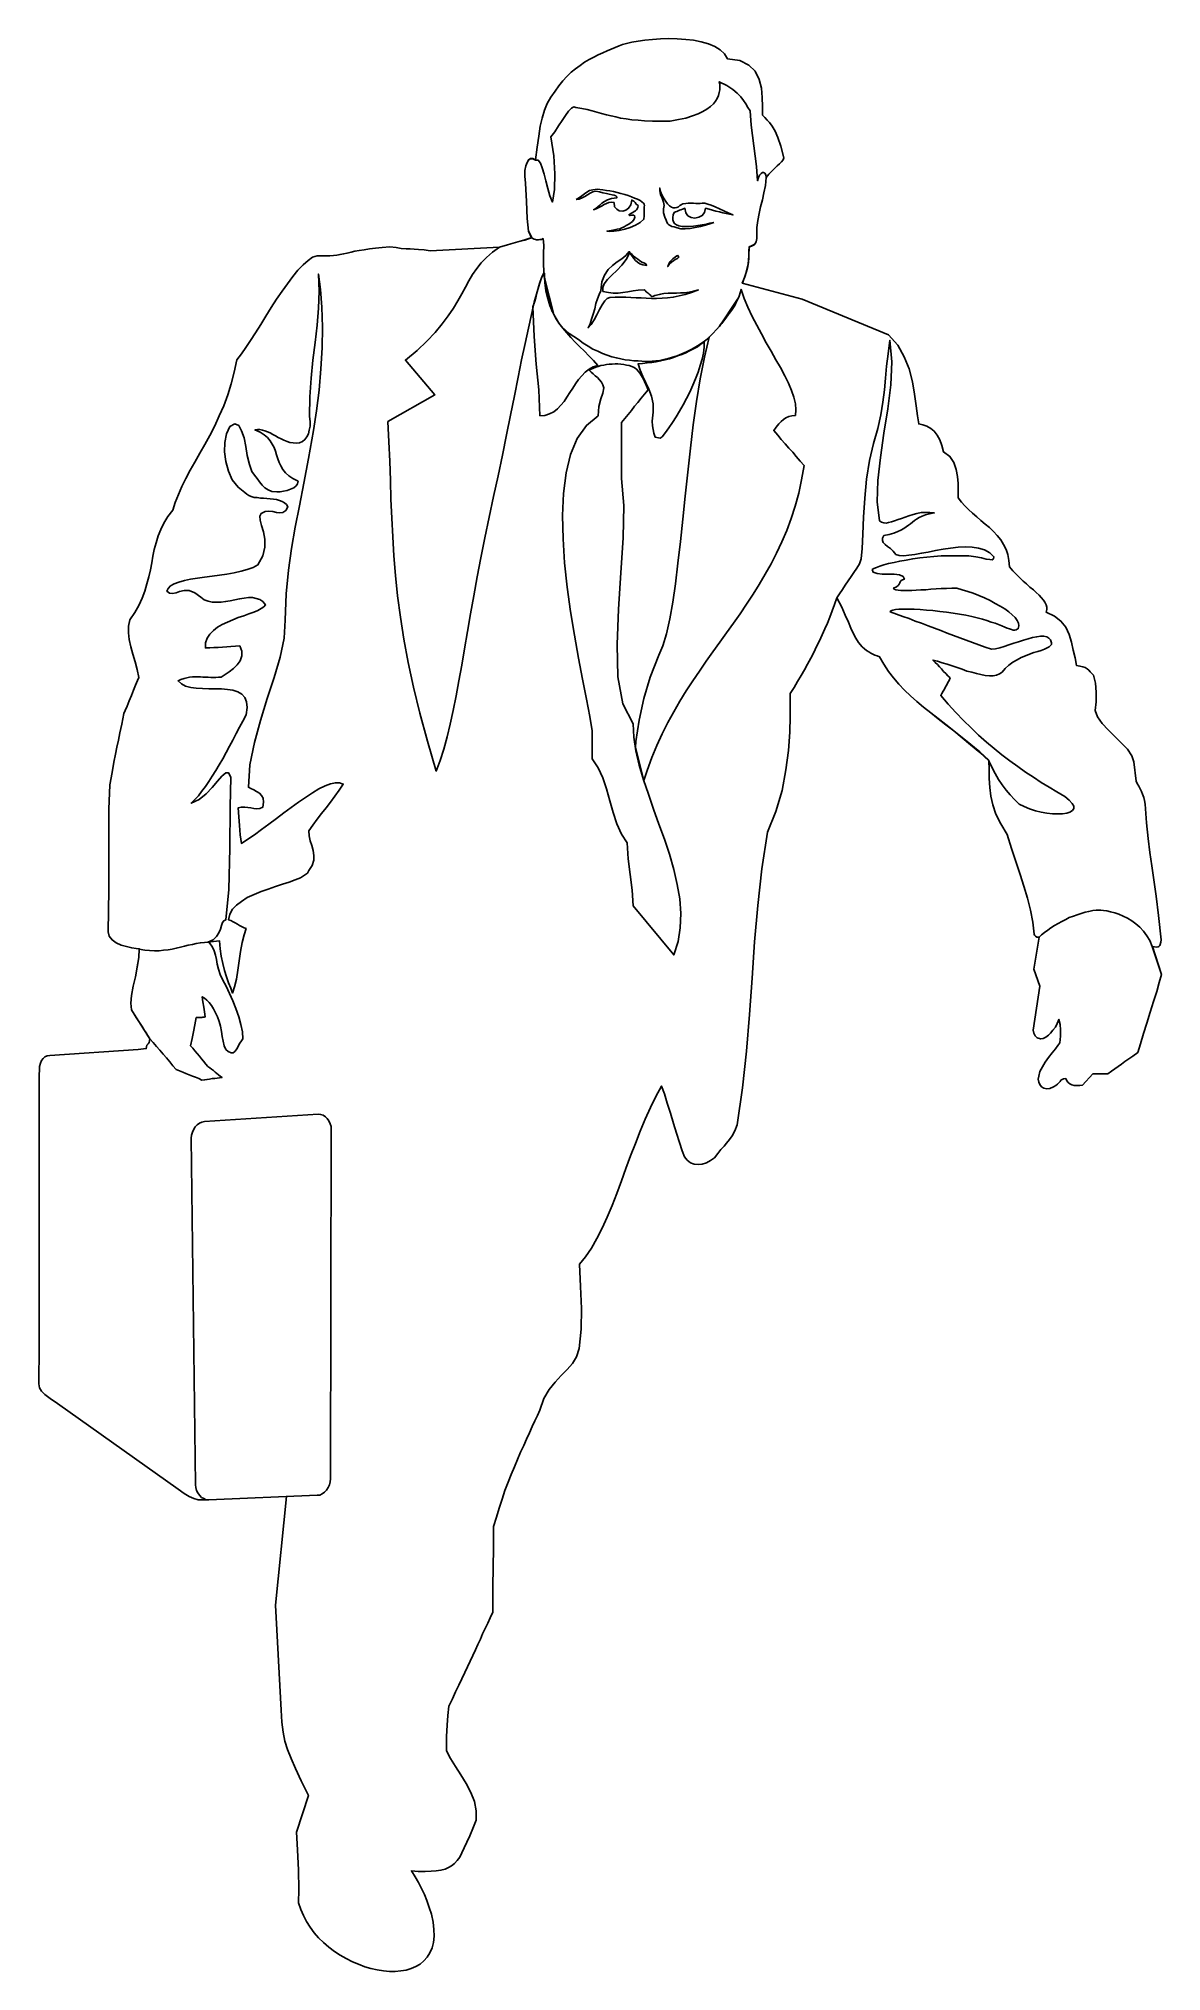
# Model space of a CAD drawing. Extents: x 201 to 304, y 231 to 409.
import ezdxf

# ---------------------------------------------------------------- set-up
doc = ezdxf.new("R2010")
doc.units = 0
doc.header["$LTSCALE"] = 25
doc.layers.add('7', color=7, linetype='CONTINUOUS')

msp = doc.modelspace()

# ---------------------------------------------------------------- linework, layer by layer
at = {"layer": '7', "linetype": 'CONTINUOUS'}
for points in [[(223.59, 274.88), (222.59, 264.88), (223.09, 255.26), (223.16, 254.14), (223.28, 253.22), (223.45, 252.41), (223.69, 251.62), (224.02, 250.81), (224.42, 249.88), (224.95, 248.76), (225.61, 247.41), (224.52, 244.05), (224.61, 242.41), (224.69, 240.55), (224.73, 238.79), (224.71, 237.55), (224.9, 236.95), (225.14, 236.38), (225.42, 235.83), (225.76, 235.31), (226.14, 234.81), (226.54, 234.33), (227, 233.91), (227.49, 233.48), (228, 233.1), (228.52, 232.76), (229.07, 232.43), (229.64, 232.14), (230.21, 231.91), (230.78, 231.69), (231.35, 231.52), (231.92, 231.41), (232.49, 231.31), (233.04, 231.26), (233.57, 231.26), (234.09, 231.31), (234.59, 231.38), (235.04, 231.52), (235.47, 231.71), (235.88, 231.93), (236.21, 232.22), (236.52, 232.55), (236.76, 232.95), (236.97, 233.41), (237.09, 233.91), (237.16, 234.48), (237.14, 235.1), (237.07, 235.79), (236.9, 236.5), (236.71, 237.14), (236.49, 237.76), (236.26, 238.33), (236, 238.88), (235.71, 239.43), (235.4, 239.95), (235.07, 240.5), (235.69, 240.43), (236.33, 240.43), (236.88, 240.45), (237.35, 240.5), (237.78, 240.55), (238.16, 240.64), (238.47, 240.79), (238.76, 240.95), (239.02, 241.17), (239.26, 241.43), (239.5, 241.76), (239.71, 242.14), (239.92, 242.6), (240.16, 243.12), (240.42, 243.72), (240.71, 244.38), (241.02, 245.14), (241.02, 246), (240.85, 246.86), (240.52, 247.69), (240.09, 248.5), (239.61, 249.31), (239.11, 250.07), (238.66, 250.81), (238.28, 251.52), (238.3, 252.83), (238.35, 253.86), (238.4, 254.76), (238.5, 255.62), (238.83, 256.29), (239.11, 256.93), (239.42, 257.53), (239.69, 258.12), (239.97, 258.69), (240.21, 259.24), (240.47, 259.76), (240.71, 260.26), (240.95, 260.79), (241.16, 261.29), (241.4, 261.76), (241.61, 262.26), (241.85, 262.76), (242.09, 263.24), (242.3, 263.74), (242.54, 264.26), (242.54, 266.57), (242.59, 268.38), (242.61, 270.12), (242.61, 272.12), (242.88, 272.98), (243.14, 273.81), (243.4, 274.62), (243.66, 275.41), (243.95, 276.17), (244.23, 276.88), (244.52, 277.6), (244.8, 278.26), (245.09, 278.93), (245.38, 279.55), (245.64, 280.14), (245.9, 280.72), (246.16, 281.29), (246.4, 281.81), (246.64, 282.31), (246.85, 282.81), (247.23, 283.86), (247.73, 284.69), (248.28, 285.38), (248.83, 285.98), (249.38, 286.53), (249.85, 287.07), (250.23, 287.69), (250.47, 288.45), (250.66, 290.22), (250.69, 292.14), (250.59, 294.14), (250.52, 296.19), (251.07, 296.88), (251.61, 297.67), (252.11, 298.55), (252.59, 299.5), (253.04, 300.53), (253.49, 301.6), (253.92, 302.69), (254.35, 303.84), (254.76, 304.98), (255.18, 306.15), (255.64, 307.29), (256.07, 308.41), (256.54, 309.53), (257.02, 310.6), (257.52, 311.6), (258.04, 312.55), (258.3, 311.84), (258.57, 310.98), (258.85, 310.07), (259.14, 309.12), (259.42, 308.22), (259.69, 307.36), (259.92, 306.62), (260.14, 306.05), (260.4, 305.74), (260.71, 305.5), (261.04, 305.38), (261.4, 305.34), (261.78, 305.38), (262.16, 305.5), (262.54, 305.72), (262.9, 305.98), (263.21, 306.38), (263.49, 306.72), (263.78, 307.03), (264.02, 307.31), (264.28, 307.65), (264.52, 308), (264.76, 308.45), (264.99, 309), (265.47, 312.41), (265.83, 315.76), (266.11, 319.12), (266.35, 322.48), (266.59, 325.81), (266.88, 329.14), (267.26, 332.5), (267.78, 335.86), (268.54, 337.76), (269.11, 339.69), (269.47, 341.6), (269.71, 343.38), (269.83, 345.05), (269.85, 346.5), (269.85, 347.69), (269.85, 348.6), (270.21, 349.17), (270.54, 349.72), (270.85, 350.26), (271.16, 350.79), (271.45, 351.31), (271.76, 351.86), (272.02, 352.38), (272.28, 352.91), (272.54, 353.43), (272.8, 353.98), (273.04, 354.53), (273.28, 355.07), (273.49, 355.62), (273.71, 356.19), (273.92, 356.79), (274.14, 357.38), (274.59, 356.53), (274.92, 355.81), (275.21, 355.17), (275.42, 354.62), (275.64, 354.14), (275.88, 353.69), (276.14, 353.29), (276.47, 352.88), (276.68, 352.72), (276.88, 352.55), (277.07, 352.43), (277.26, 352.31), (277.45, 352.22), (277.64, 352.12), (277.85, 352.05), (278.07, 351.98), (278.45, 351.29), (278.88, 350.64), (279.35, 350.03), (279.83, 349.45), (280.35, 348.91), (280.92, 348.38), (281.49, 347.86), (282.11, 347.36), (282.76, 346.83), (283.45, 346.31), (284.16, 345.76), (284.88, 345.19), (285.66, 344.57), (286.45, 343.93), (287.26, 343.24), (288.11, 342.48), (288.14, 341.6), (288.14, 340.79), (288.19, 339.98), (288.28, 339.19), (288.47, 338.38), (288.76, 337.53), (289.21, 336.64), (289.8, 335.67), (290.19, 334.38), (290.59, 333.17), (290.97, 332), (291.33, 330.91), (291.66, 329.81), (291.92, 328.72), (292.14, 327.62), (292.26, 326.5), (292.3, 326.41), (292.38, 326.31), (292.52, 326.24), (292.71, 326.24), (292.23, 323.29), (292.78, 321.74), (292.16, 317.69), (292.23, 317.41), (292.35, 317.17), (292.54, 316.98), (292.85, 316.88), (293.09, 316.93), (293.33, 317.05), (293.57, 317.22), (293.78, 317.43), (293.99, 317.69), (294.21, 317.98), (294.38, 318.31), (294.54, 318.67), (294.64, 318.22), (294.69, 317.72), (294.69, 317.14), (294.61, 316.53), (294.45, 316.29), (294.21, 315.98), (293.92, 315.62), (293.59, 315.19), (293.28, 314.76), (293.02, 314.31), (292.8, 313.88), (292.69, 313.48), (292.64, 313.19), (292.69, 312.93), (292.78, 312.69), (292.95, 312.5), (293.16, 312.36), (293.42, 312.31), (293.71, 312.34), (294.04, 312.48), (294.26, 312.6), (294.4, 312.74), (294.52, 312.86), (294.64, 312.98), (294.73, 313.1), (294.85, 313.17), (294.97, 313.22), (295.16, 313.24), (295.26, 313.05), (295.4, 312.88), (295.54, 312.76), (295.73, 312.67), (295.95, 312.62), (296.19, 312.6), (296.45, 312.6), (296.71, 312.65), (297.66, 313.67), (299.04, 313.67), (299.38, 313.93), (299.69, 314.15), (299.97, 314.36), (300.28, 314.57), (300.59, 314.81), (300.95, 315.05), (301.33, 315.31), (301.78, 315.64), (302.02, 316.45), (302.31, 317.38), (302.61, 318.34), (302.92, 319.34), (303.23, 320.31), (303.52, 321.24), (303.76, 322.07), (303.95, 322.79), (303.14, 325.38), (303.33, 325.33), (303.5, 325.31), (303.64, 325.33), (303.73, 325.38), (303.8, 325.45), (303.85, 325.57), (303.9, 325.76), (303.92, 325.98), (303.69, 328.22), (303.47, 330), (303.26, 331.5), (303.07, 332.79), (302.88, 334), (302.73, 335.29), (302.57, 336.72), (302.45, 338.45), (302.4, 338.79), (302.33, 339.07), (302.23, 339.36), (302.11, 339.62), (301.99, 339.86), (301.88, 340.1), (301.73, 340.34), (301.64, 340.57), (301.42, 342.33), (301.23, 342.88), (300.83, 343.48), (300.28, 344.05), (299.69, 344.67), (299.07, 345.26), (298.52, 345.86), (298.09, 346.45), (297.88, 347.05), (297.95, 347.84), (297.97, 348.74), (297.9, 349.57), (297.71, 350.29), (297.57, 350.45), (297.42, 350.6), (297.28, 350.74), (297.14, 350.86), (296.95, 350.98), (296.73, 351.05), (296.47, 351.12), (296.16, 351.17), (296.02, 351.88), (295.85, 352.6), (295.69, 353.33), (295.47, 354.03), (295.16, 354.69), (294.73, 355.26), (294.14, 355.72), (293.38, 356.07), (293.42, 356.31), (293.42, 356.53), (293.38, 356.74), (293.26, 356.98), (293.11, 357.19), (292.92, 357.43), (292.71, 357.65), (292.45, 357.88), (292.19, 358.14), (291.88, 358.38), (291.57, 358.67), (291.26, 358.93), (290.95, 359.24), (290.61, 359.55), (290.3, 359.88), (290, 360.24), (289.95, 360.81), (289.85, 361.36), (289.69, 361.84), (289.45, 362.29), (289.19, 362.72), (288.88, 363.12), (288.52, 363.48), (288.16, 363.84), (287.78, 364.17), (287.38, 364.5), (287, 364.83), (286.61, 365.17), (286.23, 365.5), (285.9, 365.84), (285.59, 366.19), (285.3, 366.57), (285.28, 366.86), (285.28, 367.31), (285.28, 367.88), (285.23, 368.53), (285.11, 369.19), (284.9, 369.83), (284.52, 370.38), (283.95, 370.79), (283.78, 371.38), (283.59, 371.91), (283.35, 372.34), (283.07, 372.69), (282.76, 372.95), (282.42, 373.17), (282.04, 373.29), (281.66, 373.36), (281.54, 374.1), (281.42, 375.03), (281.28, 376.1), (281.09, 377.24), (280.78, 378.41), (280.33, 379.53), (279.73, 380.6), (278.9, 381.55), (270.97, 384.81), (265.45, 386.29), (265.69, 386.86), (265.85, 387.36), (265.97, 387.81), (266.02, 388.22), (266.07, 388.57), (266.07, 388.93), (266.07, 389.26), (266.09, 389.62), (266.35, 389.74), (266.54, 389.84), (266.66, 389.95), (266.73, 390.1), (266.76, 390.24), (266.78, 390.38), (266.78, 390.55), (266.8, 390.74), (266.8, 391.41), (266.88, 392.05), (267, 392.67), (267.14, 393.29), (267.3, 393.93), (267.45, 394.57), (267.59, 395.26), (267.66, 395.98), (267.9, 396.31), (268.16, 396.57), (268.42, 396.81), (268.66, 397.05), (268.88, 397.24), (269.07, 397.43), (269.21, 397.62), (269.28, 397.81), (268.99, 398.86), (268.73, 399.65), (268.47, 400.24), (268.21, 400.69), (267.97, 401.03), (267.73, 401.26), (267.52, 401.5), (267.3, 401.72), (267.3, 402.5), (267.28, 403.34), (267.21, 404.19), (267, 405), (266.64, 405.74), (266.07, 406.31), (265.23, 406.72), (264.11, 406.88), (263.83, 407.34), (263.42, 407.72), (262.92, 408.03), (262.35, 408.26), (261.68, 408.46), (260.99, 408.6), (260.26, 408.67), (259.49, 408.72), (258.71, 408.74), (257.95, 408.72), (257.21, 408.67), (256.52, 408.6), (255.88, 408.5), (255.3, 408.41), (254.83, 408.31), (254.45, 408.19), (254.14, 408.07), (253.78, 407.93), (253.42, 407.79), (253.04, 407.62), (252.64, 407.45), (252.23, 407.26), (251.83, 407.05), (251.4, 406.84), (250.97, 406.57), (250.57, 406.29), (250.14, 405.98), (249.73, 405.65), (249.35, 405.26), (248.97, 404.86), (248.61, 404.41), (248.28, 403.93), (247.88, 403.38), (247.54, 402.79), (247.28, 402.17), (247.07, 401.45), (246.9, 400.69), (246.76, 399.79), (246.61, 398.79), (246.45, 397.62), (246.21, 397.72), (246, 397.72), (245.83, 397.6), (245.69, 397.38), (245.57, 397.05), (245.49, 396.62), (245.49, 396.1), (245.54, 395.46), (245.64, 393.79), (245.69, 392.24), (245.81, 391.05), (246.14, 390.48), (245.85, 390.38), (245.47, 390.26), (245.07, 390.15), (244.64, 390.03), (244.21, 389.91), (243.8, 389.79), (243.45, 389.69), (243.16, 389.6), (236.8, 389.26), (236.23, 389.34), (235.73, 389.38), (235.33, 389.41), (234.95, 389.43), (234.57, 389.45), (234.14, 389.48), (233.66, 389.55), (233.07, 389.62), (232.38, 389.57), (231.76, 389.5), (231.21, 389.43), (230.73, 389.36), (230.28, 389.29), (229.88, 389.22), (229.52, 389.12), (229.16, 389.05), (228.83, 388.98), (228.52, 388.93), (228.21, 388.86), (227.9, 388.84), (227.57, 388.79), (227.21, 388.79), (226.83, 388.79), (226.42, 388.81), (225.99, 388.67), (225.57, 388.38), (225.11, 387.98), (224.64, 387.48), (224.16, 386.91), (223.69, 386.24), (223.19, 385.55), (222.68, 384.81), (222.19, 384.05), (221.71, 383.26), (221.23, 382.5), (220.76, 381.74), (220.3, 381.03), (219.85, 380.38), (219.45, 379.79), (219.04, 379.26), (218.8, 378.12), (218.52, 377.05), (218.19, 376.03), (217.83, 375.03), (217.42, 374.1), (217, 373.19), (216.54, 372.31), (216.09, 371.48), (215.64, 370.67), (215.18, 369.86), (214.76, 369.1), (214.35, 368.36), (213.99, 367.6), (213.66, 366.88), (213.38, 366.14), (213.14, 365.43), (212.68, 364.86), (212.33, 364.26), (212.04, 363.67), (211.8, 363.07), (211.61, 362.45), (211.45, 361.84), (211.33, 361.22), (211.21, 360.6), (211.09, 359.95), (210.95, 359.31), (210.78, 358.67), (210.59, 358), (210.35, 357.36), (210.04, 356.69), (209.66, 356.05), (209.19, 355.38), (209.07, 354.79), (209.07, 354.19), (209.14, 353.55), (209.3, 352.88), (209.49, 352.22), (209.69, 351.5), (209.88, 350.81), (210.02, 350.07), (209.9, 349.79), (209.73, 349.38), (209.54, 348.91), (209.35, 348.43), (209.14, 347.93), (208.95, 347.45), (208.78, 347.05), (208.66, 346.76), (208.47, 345.79), (208.3, 344.98), (208.16, 344.31), (208.02, 343.67), (207.88, 343.03), (207.73, 342.29), (207.57, 341.36), (207.38, 340.22), (207.26, 337.98), (207.26, 334.55), (207.28, 330.57), (207.21, 326.72), (207.3, 326.31), (207.57, 325.98), (207.95, 325.72), (208.42, 325.5), (208.9, 325.36), (209.38, 325.24), (209.78, 325.19), (210.07, 325.17), (210.02, 324.36), (209.88, 323.5), (209.71, 322.6), (209.52, 321.72), (209.35, 320.88), (209.28, 320.17), (209.35, 319.57), (209.59, 319.15), (211.04, 316.88), (210.99, 316.57), (210.88, 316.45), (210.76, 316.31), (210.71, 316), (209.97, 315.91), (201.85, 315.36), (201.61, 315.34), (201.4, 315.24), (201.23, 315.1), (201.09, 314.91), (200.99, 314.67), (200.92, 314.36), (200.9, 314.03), (200.88, 313.62), (200.88, 287.43), (200.85, 286.43), (200.83, 285.72), (200.85, 285.22), (200.92, 284.84), (201.09, 284.55), (201.4, 284.24), (201.88, 283.88), (202.57, 283.41), (213.64, 275.55), (214.19, 275.14), (214.64, 274.86), (215.07, 274.67), (215.47, 274.57), (215.85, 274.55), (216.23, 274.57), (216.23, 274.57)], [(247.23, 387.15), (247.23, 387.24), (247.19, 388.17), (247.21, 389.03), (247.23, 389.76), (247.16, 390.38), (247, 390.31), (246.85, 390.29), (246.71, 390.26), (246.57, 390.26), (246.45, 390.29), (246.33, 390.34), (246.21, 390.38), (246.11, 390.46), (245.81, 391.05), (245.69, 392.24), (245.64, 393.79), (245.54, 395.46), (245.49, 396.1), (245.49, 396.62), (245.57, 397.05), (245.69, 397.38), (245.83, 397.57), (246, 397.69), (246.21, 397.69), (246.45, 397.57), (246.71, 397.57), (246.92, 397.31), (247.09, 396.88), (247.26, 396.31), (247.42, 395.67), (247.59, 394.98), (247.78, 394.31), (248.02, 393.74), (248.21, 394.88), (248.23, 396.34), (248.14, 397.98), (247.88, 399.72), (248.23, 400.19), (248.59, 400.72), (248.92, 401.22), (249.23, 401.69), (249.5, 402.07), (249.76, 402.36), (249.97, 402.48), (250.16, 402.43), (250.71, 402.34), (251.21, 402.22), (251.68, 402.1), (252.11, 401.98), (252.54, 401.88), (252.97, 401.76), (253.4, 401.65), (253.83, 401.55), (254.28, 401.45), (254.78, 401.38), (255.3, 401.29), (255.88, 401.24), (256.49, 401.19), (257.21, 401.17), (257.97, 401.17), (258.83, 401.17), (259.59, 401.31), (260.28, 401.45), (260.88, 401.65), (261.4, 401.84), (261.83, 402.05), (262.21, 402.26), (262.54, 402.5), (262.8, 402.76), (262.99, 403), (263.16, 403.26), (263.26, 403.53), (263.33, 403.79), (263.38, 404.05), (263.38, 404.29), (263.38, 404.55), (263.33, 404.79), (264.04, 404.43), (264.59, 404.07), (264.99, 403.74), (265.33, 403.41), (265.57, 403.07), (265.78, 402.76), (265.97, 402.43), (266.19, 402.12), (266.28, 400.81), (266.52, 398.91), (266.76, 397), (266.85, 395.69), (266.95, 395.98), (267.04, 396.19), (267.19, 396.36), (267.3, 396.45), (267.42, 396.45), (267.54, 396.38), (267.61, 396.24), (267.66, 396), (267.59, 395.26), (267.45, 394.57), (267.3, 393.93), (267.14, 393.31), (267, 392.67), (266.88, 392.05), (266.8, 391.41), (266.8, 390.74), (266.78, 390.55), (266.78, 390.38), (266.76, 390.22), (266.73, 390.07), (266.66, 389.95), (266.54, 389.81), (266.35, 389.72), (266.09, 389.6), (266.07, 388.81), (265.99, 388.05), (265.78, 387.17), (265.48, 386.28)], [(250.19, 393.98), (250.47, 394), (250.76, 394.12), (250.99, 394.26), (251.23, 394.41), (251.47, 394.55), (251.73, 394.67), (252.02, 394.72), (252.33, 394.67), (252.66, 394.57), (252.97, 394.53), (253.23, 394.45), (253.49, 394.41), (253.68, 394.36), (253.83, 394.31), (253.92, 394.22), (253.92, 394.12), (253.45, 394.05), (253.09, 393.93), (252.8, 393.79), (252.57, 393.62), (252.38, 393.45), (252.18, 393.29), (252.02, 393.15), (251.8, 393.03), (252.04, 393.12), (252.28, 393.24), (252.52, 393.36), (252.76, 393.5), (252.99, 393.6), (253.21, 393.69), (253.45, 393.72), (253.68, 393.69), (253.73, 393.31), (253.92, 393.07), (254.16, 392.93), (254.47, 392.91), (254.76, 392.98), (255.02, 393.17), (255.21, 393.48), (255.3, 393.91), (255.49, 393.81), (255.61, 393.69), (255.71, 393.55), (255.88, 393.41), (255.85, 393.24), (255.8, 393.12), (255.73, 393.03), (255.64, 392.93), (255.52, 392.86), (255.4, 392.79), (255.23, 392.69), (255.04, 392.57), (255.14, 392.5), (255.28, 392.53), (255.45, 392.53), (255.57, 392.48), (255.59, 392.36), (255.54, 392.17), (255.37, 391.95), (255.04, 391.72), (254.8, 391.57), (254.61, 391.45), (254.4, 391.38), (254.21, 391.29), (253.97, 391.24), (253.71, 391.17), (253.4, 391.12), (253.02, 391.07), (253.28, 391.03), (253.66, 391.05), (254.14, 391.12), (254.66, 391.24), (255.16, 391.41), (255.66, 391.62), (256.09, 391.86), (256.42, 392.15), (256.45, 392.48), (256.45, 392.79), (256.45, 393.07), (256.45, 393.31), (256.49, 393.41), (256.45, 393.53), (256.38, 393.64), (256.23, 393.76), (256.07, 393.88), (255.83, 394), (255.57, 394.1), (255.28, 394.22), (254.97, 394.34), (254.66, 394.43), (254.3, 394.53), (253.97, 394.62), (253.64, 394.69), (253.28, 394.76), (252.97, 394.81), (252.66, 394.86), (252.14, 394.91), (251.73, 394.86), (251.42, 394.79), (251.18, 394.65), (250.97, 394.5), (250.73, 394.31), (250.49, 394.15), (250.19, 393.98)], [(262.83, 391.86), (262.47, 391.74), (262.07, 391.62), (261.61, 391.5), (261.14, 391.41), (260.66, 391.31), (260.21, 391.29), (259.8, 391.29), (259.47, 391.36), (259.21, 391.45), (258.99, 391.5), (258.83, 391.57), (258.71, 391.65), (258.61, 391.74), (258.52, 391.88), (258.45, 392.07), (258.35, 392.36), (258.21, 392.74), (258.23, 393.1), (258.28, 393.41), (258.23, 393.74), (258.09, 394.1), (257.95, 394.43), (257.87, 394.76), (257.87, 395.03), (257.92, 394.79), (258.02, 394.55), (258.14, 394.29), (258.28, 394.03), (258.42, 393.79), (258.59, 393.57), (258.76, 393.38), (258.95, 393.26), (259.11, 393.19), (259.28, 393.19), (259.45, 393.24), (259.59, 393.31), (259.71, 393.41), (259.83, 393.48), (259.92, 393.55), (259.99, 393.57), (260.26, 393.6), (260.49, 393.62), (260.73, 393.62), (260.97, 393.62), (261.18, 393.6), (261.4, 393.6), (261.59, 393.6), (261.78, 393.62), (262.02, 393.62), (262.3, 393.55), (262.61, 393.45), (262.97, 393.31), (263.35, 393.12), (263.76, 392.93), (264.16, 392.74), (264.59, 392.55), (264.28, 392.62), (263.97, 392.69), (263.66, 392.76), (263.35, 392.84), (263.02, 392.91), (262.71, 393), (262.4, 393.07), (262.09, 393.17), (261.99, 392.79), (261.78, 392.5), (261.47, 392.34), (261.11, 392.26), (260.76, 392.31), (260.47, 392.48), (260.26, 392.76), (260.18, 393.17), (260.07, 393.12), (259.95, 393.07), (259.8, 393.03), (259.69, 392.98), (259.57, 392.93), (259.45, 392.88), (259.33, 392.84), (259.21, 392.79), (259.11, 392.55), (259.07, 392.31), (259.07, 392.1), (259.14, 391.93), (259.23, 391.76), (259.42, 391.65), (259.64, 391.55), (259.92, 391.5), (260.26, 391.5), (260.61, 391.5), (260.99, 391.53), (261.38, 391.57), (261.78, 391.65), (262.16, 391.72), (262.49, 391.79), (262.83, 391.86)], [(243.16, 389.6), (243.45, 389.69), (243.8, 389.79), (244.21, 389.91), (244.64, 390.03), (245.07, 390.15), (245.47, 390.24), (245.83, 390.36), (246.11, 390.46), (246.21, 390.38), (246.33, 390.34), (246.45, 390.29), (246.57, 390.26), (246.71, 390.26), (246.85, 390.29), (247, 390.31), (247.16, 390.38), (247.23, 389.76), (247.21, 389.03), (247.19, 388.17), (247.23, 387.24), (247.04, 386.86), (246.83, 386.26), (246.61, 385.48), (246.35, 384.53), (246.09, 383.41), (245.81, 382.14), (245.52, 380.76), (245.19, 379.24), (244.88, 377.65), (244.52, 375.95), (244.16, 374.17), (243.8, 372.36), (243.42, 370.48), (243.02, 368.6), (242.61, 366.69), (242.21, 364.79), (241.8, 362.91), (241.45, 361.07), (241.11, 359.31), (240.81, 357.57), (240.49, 355.91), (240.21, 354.29), (239.95, 352.72), (239.69, 351.22), (239.42, 349.76), (239.19, 348.38), (238.9, 347.05), (238.64, 345.79), (238.35, 344.62), (238.04, 343.5), (237.71, 342.45), (237.35, 341.48), (236.54, 344.22), (235.85, 346.79), (235.26, 349.19), (234.78, 351.45), (234.38, 353.6), (234.07, 355.62), (233.8, 357.57), (233.61, 359.43), (233.45, 361.24), (233.35, 362.98), (233.26, 364.72), (233.19, 366.45), (233.14, 368.17), (233.07, 369.93), (232.99, 371.72), (232.9, 373.57), (237.21, 376.03), (234.52, 379.22), (235.59, 380.1), (236.49, 380.95), (237.26, 381.76), (237.9, 382.55), (238.45, 383.29), (238.92, 383.98), (239.33, 384.65), (239.71, 385.31), (240.04, 385.91), (240.35, 386.5), (240.69, 387.07), (241.07, 387.62), (241.47, 388.15), (241.95, 388.64), (242.5, 389.12), (243.16, 389.6)], [(256.02, 388.38), (255.85, 388.5), (255.69, 388.62), (255.57, 388.72), (255.45, 388.81), (255.33, 388.91), (255.23, 389), (255.14, 389.1), (255.07, 389.19), (254.76, 388.84), (254.4, 388.53), (253.97, 388.24), (253.54, 387.91), (253.14, 387.53), (252.8, 387.03), (252.57, 386.41), (252.47, 385.57), (252.3, 385.26), (252.16, 384.86), (252.02, 384.41), (251.9, 383.93), (251.76, 383.43), (251.61, 382.98), (251.47, 382.55), (251.3, 382.19), (251.59, 382.5), (251.85, 382.93), (252.09, 383.38), (252.35, 383.86), (252.59, 384.29), (252.83, 384.65), (253.04, 384.88), (253.28, 384.98), (253.78, 385), (254.28, 385), (254.76, 385), (255.23, 384.98), (255.71, 384.95), (256.18, 384.93), (256.64, 384.91), (257.11, 384.88), (257.59, 384.88), (258.09, 384.91), (258.59, 384.93), (259.11, 385), (259.66, 385.12), (260.21, 385.24), (260.8, 385.43), (261.42, 385.67), (260.97, 385.55), (260.57, 385.45), (260.16, 385.41), (259.78, 385.41), (259.42, 385.38), (259.04, 385.38), (258.66, 385.36), (258.26, 385.34), (258.11, 385.31), (257.97, 385.29), (257.83, 385.24), (257.71, 385.22), (257.57, 385.17), (257.42, 385.15), (257.3, 385.1), (257.16, 385.05), (257.07, 385.12), (256.99, 385.22), (256.9, 385.29), (256.8, 385.36), (256.71, 385.43), (256.64, 385.5), (256.54, 385.6), (256.45, 385.67), (255.9, 385.65), (255.42, 385.57), (254.95, 385.5), (254.49, 385.43), (254.07, 385.38), (253.61, 385.38), (253.16, 385.43), (252.66, 385.53), (252.64, 385.88), (252.78, 386.24), (253.09, 386.62), (253.47, 387.03), (253.92, 387.45), (254.38, 387.93), (254.78, 388.45), (255.09, 389.05), (255.23, 388.91), (255.37, 388.74), (255.49, 388.55), (255.66, 388.38), (255.83, 388.22), (256.04, 388.07), (256.33, 387.96), (256.66, 387.91), (256.59, 388.07), (256.42, 388.15), (256.23, 388.22), (256.02, 388.38)], [(259.52, 388.86), (259.45, 388.79), (259.33, 388.72), (259.21, 388.62), (259.07, 388.53), (258.95, 388.41), (258.8, 388.24), (258.71, 388.05), (258.61, 387.81), (258.78, 388.05), (258.97, 388.22), (259.16, 388.36), (259.35, 388.48), (259.52, 388.55), (259.61, 388.64), (259.61, 388.74), (259.52, 388.86)], [(219.3, 352.98), (218.9, 352.95), (218.49, 352.91), (218.11, 352.88), (217.71, 352.86), (217.33, 352.84), (216.92, 352.84), (216.54, 352.81), (216.14, 352.79), (216.16, 353.26), (216.3, 353.69), (216.54, 354.07), (216.88, 354.38), (217.26, 354.69), (217.68, 354.95), (218.16, 355.17), (218.66, 355.38), (219.16, 355.57), (219.66, 355.74), (220.14, 355.91), (220.59, 356.07), (220.97, 356.24), (221.28, 356.41), (221.52, 356.57), (221.66, 356.76), (221.42, 357.05), (221.14, 357.24), (220.8, 357.33), (220.47, 357.41), (220.09, 357.41), (219.69, 357.36), (219.28, 357.29), (218.85, 357.22), (218.42, 357.12), (218, 357.05), (217.59, 357), (217.19, 356.98), (216.78, 357), (216.4, 357.07), (216.04, 357.22), (215.73, 357.45), (215.16, 357.86), (214.64, 358.05), (214.19, 358.05), (213.78, 357.98), (213.45, 357.86), (213.11, 357.79), (212.85, 357.81), (212.61, 358), (212.73, 358.26), (212.95, 358.48), (213.28, 358.67), (213.71, 358.84), (214.23, 358.98), (214.78, 359.1), (215.42, 359.19), (216.07, 359.29), (216.76, 359.38), (217.45, 359.48), (218.11, 359.57), (218.78, 359.69), (219.42, 359.83), (219.99, 359.98), (220.52, 360.19), (220.97, 360.41), (221.42, 361.26), (221.61, 362.05), (221.61, 362.79), (221.49, 363.45), (221.3, 364.03), (221.16, 364.53), (221.14, 364.88), (221.28, 365.15), (221.64, 365.31), (221.97, 365.34), (222.33, 365.31), (222.66, 365.24), (222.97, 365.19), (223.26, 365.24), (223.52, 365.41), (223.73, 365.76), (223.59, 365.95), (223.42, 366.12), (223.21, 366.24), (222.95, 366.34), (222.68, 366.41), (222.4, 366.45), (222.09, 366.48), (221.8, 366.5), (221.49, 366.53), (221.19, 366.55), (220.9, 366.6), (220.61, 366.62), (220.35, 366.69), (220.14, 366.79), (219.95, 366.91), (219.78, 367.05), (219.14, 367.55), (218.61, 368.24), (218.26, 369.03), (218.02, 369.91), (217.9, 370.79), (217.92, 371.67), (218.09, 372.45), (218.38, 373.12), (218.85, 373.36), (219.21, 373.22), (219.47, 372.74), (219.69, 372.07), (219.85, 371.29), (219.99, 370.45), (220.18, 369.64), (220.4, 369), (220.66, 368.67), (220.9, 368.34), (221.11, 368.03), (221.35, 367.74), (221.59, 367.5), (221.9, 367.31), (222.26, 367.17), (222.71, 367.12), (223.02, 367.14), (223.33, 367.19), (223.66, 367.26), (223.97, 367.36), (224.26, 367.5), (224.47, 367.67), (224.61, 367.86), (224.66, 368.1), (224.19, 368.34), (223.8, 368.6), (223.49, 368.88), (223.26, 369.19), (223.07, 369.5), (222.92, 369.83), (222.8, 370.17), (222.68, 370.53), (222.57, 370.86), (222.45, 371.19), (222.28, 371.5), (222.09, 371.81), (221.85, 372.1), (221.54, 372.36), (221.16, 372.6), (220.69, 372.81), (220.92, 372.84), (221.14, 372.84), (221.38, 372.79), (221.61, 372.72), (221.85, 372.62), (222.09, 372.53), (222.33, 372.38), (222.57, 372.26), (222.83, 372.12), (223.09, 371.98), (223.35, 371.86), (223.64, 371.76), (223.9, 371.67), (224.21, 371.62), (224.5, 371.6), (224.8, 371.62), (225.07, 371.76), (225.28, 371.93), (225.47, 372.17), (225.61, 372.45), (225.69, 372.79), (225.76, 373.17), (225.76, 373.57), (225.71, 374.03), (225.73, 375.84), (225.85, 377.57), (226.02, 379.22), (226.23, 380.84), (226.4, 382.43), (226.54, 383.98), (226.59, 385.55), (226.52, 387.12), (226.73, 385.72), (226.85, 384.07), (226.9, 382.26), (226.88, 380.36), (226.76, 378.41), (226.59, 376.45), (226.35, 374.55), (226.07, 372.76), (225.61, 370.19), (225.19, 367.91), (224.78, 365.84), (224.38, 363.88), (224.04, 361.93), (223.78, 359.93), (223.57, 357.76), (223.47, 355.34), (223.38, 353.69), (223, 351.95), (222.47, 350.07), (221.83, 348.14), (221.21, 346.14), (220.64, 344.1), (220.23, 342.05), (220.09, 340), (220.33, 339.88), (220.59, 339.76), (220.85, 339.62), (221.11, 339.45), (221.3, 339.24), (221.45, 338.98), (221.49, 338.62), (221.42, 338.17), (221.14, 338.05), (220.88, 338.03), (220.59, 338.05), (220.33, 338.1), (220.04, 338.14), (219.76, 338.17), (219.45, 338.17), (219.14, 338.1), (219.21, 337.29), (219.28, 336.48), (219.35, 335.64), (219.45, 334.84), (220.04, 335.22), (220.66, 335.64), (221.3, 336.12), (221.97, 336.62), (222.66, 337.12), (223.35, 337.64), (224.02, 338.14), (224.71, 338.64), (225.35, 339.07), (225.97, 339.48), (226.57, 339.84), (227.14, 340.12), (227.64, 340.31), (228.09, 340.41), (228.47, 340.41), (228.8, 340.29), (228.42, 339.72), (228.02, 339.17), (227.64, 338.64), (227.23, 338.12), (226.8, 337.6), (226.42, 337.07), (226.02, 336.53), (225.64, 335.98), (225.69, 335.53), (225.78, 335.07), (225.92, 334.64), (226.04, 334.19), (226.09, 333.74), (226.09, 333.29), (225.95, 332.81), (225.64, 332.36), (225.52, 332.12), (225.26, 331.91), (224.88, 331.69), (224.4, 331.5), (223.85, 331.29), (223.23, 331.1), (222.59, 330.88), (221.92, 330.64), (221.26, 330.41), (220.61, 330.14), (219.99, 329.86), (219.45, 329.52), (218.99, 329.17), (218.64, 328.79), (218.38, 328.33), (218.28, 327.83), (218.47, 327.76), (218.69, 327.64), (218.88, 327.55), (219.09, 327.43), (219.28, 327.31), (219.47, 327.22), (219.69, 327.1), (219.88, 327.02), (219.69, 326.45), (219.52, 325.74), (219.38, 324.91), (219.26, 324.05), (219.11, 323.19), (218.99, 322.38), (218.83, 321.67), (218.64, 321.1), (218.47, 321.55), (218.28, 322.05), (218.09, 322.6), (217.9, 323.17), (217.73, 323.81), (217.59, 324.48), (217.49, 325.17), (217.45, 325.88), (216.38, 325.76), (216.85, 325.98), (217.16, 326.29), (217.38, 326.62), (217.52, 326.98), (217.61, 327.29), (217.71, 327.57), (217.83, 327.74), (218.02, 327.81), (218.3, 330.62), (218.4, 334.41), (218.42, 338.19), (218.49, 340.93), (218.28, 341.31), (218.02, 341.31), (217.66, 341.03), (217.26, 340.55), (216.76, 339.98), (216.21, 339.38), (215.57, 338.88), (214.85, 338.53), (215.16, 338.86), (215.5, 339.22), (215.8, 339.62), (216.14, 340.07), (216.45, 340.53), (216.78, 341.03), (217.09, 341.55), (217.4, 342.07), (217.73, 342.62), (218.04, 343.19), (218.35, 343.76), (218.66, 344.33), (218.97, 344.93), (219.28, 345.5), (219.57, 346.07), (219.88, 346.64), (219.97, 347.31), (219.92, 347.84), (219.76, 348.24), (219.5, 348.55), (219.11, 348.76), (218.66, 348.91), (218.16, 348.98), (217.61, 349.03), (217.04, 349.05), (216.45, 349.05), (215.88, 349.07), (215.3, 349.1), (214.8, 349.17), (214.33, 349.29), (213.95, 349.48), (213.64, 349.76), (213.9, 349.88), (214.19, 349.98), (214.45, 350.05), (214.69, 350.12), (214.95, 350.14), (215.18, 350.14), (215.45, 350.14), (215.69, 350.14), (215.92, 350.12), (216.16, 350.12), (216.4, 350.1), (216.64, 350.07), (216.88, 350.07), (217.11, 350.07), (217.35, 350.1), (217.59, 350.12), (217.95, 350.34), (218.33, 350.6), (218.71, 350.91), (219.07, 351.24), (219.33, 351.62), (219.5, 352.05), (219.5, 352.5), (219.3, 352.98)], [(246.85, 374.1), (246.76, 376.48), (246.54, 378.86), (246.33, 381.38), (246.23, 384.12), (246.38, 384.53), (246.49, 384.95), (246.59, 385.41), (246.71, 385.81), (246.83, 386.22), (246.95, 386.6), (247.09, 386.93), (247.28, 387.22), (247.33, 386.36), (247.42, 385.57), (247.59, 384.88), (247.78, 384.24), (248.02, 383.64), (248.31, 383.1), (248.61, 382.62), (248.97, 382.14), (249.33, 381.72), (249.71, 381.29), (250.11, 380.88), (250.52, 380.48), (250.95, 380.05), (251.35, 379.62), (251.78, 379.19), (252.18, 378.72), (251.76, 378.6), (251.38, 378.38), (251.02, 378.12), (250.71, 377.79), (250.42, 377.43), (250.14, 377.05), (249.88, 376.65), (249.61, 376.24), (249.35, 375.81), (249.09, 375.43), (248.78, 375.07), (248.47, 374.76), (248.14, 374.48), (247.76, 374.29), (247.33, 374.15), (246.85, 374.1)], [(247.23, 387.24), (247.3, 386.69), (247.3, 386.79), (247.23, 387.24)], [(248.14, 383.41), (248.02, 383.64), (247.97, 383.74), (247.95, 383.81), (247.71, 384.57), (247.5, 385.45), (247.35, 386.34), (247.3, 386.69), (247.3, 386.79), (248.14, 383.41)], [(256.42, 340.62), (256.73, 341.55), (257.14, 342.72), (257.61, 343.84), (258.09, 344.91), (258.61, 345.93), (259.16, 346.93), (259.71, 347.91), (260.3, 348.86), (260.9, 349.76), (261.52, 350.67), (262.14, 351.57), (262.76, 352.43), (263.38, 353.31), (264.02, 354.17), (264.64, 355.05), (265.26, 355.93), (265.85, 356.81), (266.45, 357.72), (267.02, 358.62), (267.57, 359.55), (268.11, 360.5), (268.61, 361.5), (269.09, 362.53), (269.54, 363.57), (269.95, 364.67), (270.3, 365.81), (270.64, 367), (270.9, 368.24), (271.14, 369.53), (270.78, 369.95), (270.42, 370.36), (270.09, 370.76), (269.73, 371.14), (269.4, 371.53), (269.04, 371.93), (268.71, 372.34), (268.35, 372.76), (268.57, 373.07), (268.8, 373.36), (269.02, 373.57), (269.23, 373.76), (269.47, 373.91), (269.73, 374.03), (270.02, 374.1), (270.33, 374.15), (270.38, 374.64), (270.33, 375.22), (270.18, 375.81), (269.97, 376.43), (269.69, 377.1), (269.35, 377.79), (268.97, 378.53), (268.54, 379.26), (268.11, 380.03), (267.66, 380.81), (267.21, 381.62), (266.78, 382.43), (266.35, 383.24), (265.97, 384.07), (265.64, 384.88), (265.35, 385.72), (265.16, 385.1), (264.85, 384.45), (264.47, 383.81), (264.02, 383.17), (263.57, 382.57), (263.11, 382.05), (262.73, 381.62), (262.42, 381.34), (261.99, 379.48), (261.59, 377.5), (261.26, 375.43), (260.95, 373.29), (260.69, 371.12), (260.45, 368.93), (260.21, 366.74), (259.99, 364.62), (259.78, 362.55), (259.54, 360.57), (259.33, 358.69), (259.07, 357), (258.8, 355.45), (258.49, 354.1), (258.16, 352.98), (257.78, 352.12), (256.99, 350.12), (256.4, 348.14), (255.97, 346.17), (255.69, 344.19), (255.64, 343.64), (255.64, 343.64), (256.42, 340.62)], [(248.14, 383.41), (248.38, 382.95), (248.59, 382.67), (248.59, 382.67), (248.14, 383.41)], [(265.02, 384.81), (264.99, 384.74), (264.76, 384.24), (264.47, 383.79), (264.26, 383.5), (264.16, 383.38), (263.83, 382.98), (263.47, 382.5), (263.33, 382.29), (263.33, 382.29), (265.02, 384.81)], [(248.59, 382.67), (248.71, 382.5), (248.71, 382.5), (248.59, 382.67)], [(248.59, 382.67), (248.59, 382.67), (248.59, 382.67)], [(248.71, 382.5), (248.71, 382.5), (248.71, 382.5)], [(262.42, 381.34), (262.38, 381.26), (261.99, 380.95), (261.59, 380.67), (261.18, 380.43), (260.76, 380.19), (260.33, 379.98), (259.9, 379.79), (259.47, 379.62), (259.04, 379.5), (258.64, 379.38), (258.26, 379.29), (257.87, 379.19), (257.52, 379.15), (257.19, 379.12), (256.9, 379.1), (256.57, 379.1), (256.23, 379.12), (255.88, 379.15), (255.49, 379.17), (255.11, 379.22), (254.71, 379.26), (254.3, 379.34), (253.9, 379.43), (253.47, 379.53), (253.04, 379.67), (252.61, 379.84), (252.18, 380.03), (251.73, 380.24), (251.3, 380.5), (250.85, 380.79), (250.42, 381.12), (249.57, 381.65), (248.9, 382.24)], [(257.92, 372.05), (258.09, 372.19), (258.4, 372.57), (258.71, 373), (259.04, 373.48), (259.38, 374), (259.69, 374.53), (260.02, 375.1), (260.33, 375.69), (260.64, 376.29), (260.9, 376.91), (261.16, 377.5), (261.4, 378.12), (261.59, 378.72), (261.76, 379.31), (261.88, 379.86), (261.95, 380.41), (261.97, 380.91), (261.64, 380.67), (261.33, 380.45), (260.97, 380.26), (260.61, 380.07), (260.26, 379.88), (259.9, 379.74), (259.52, 379.6), (259.14, 379.45), (258.76, 379.34), (258.35, 379.24), (257.95, 379.15), (257.54, 379.07), (257.14, 379), (256.71, 378.96), (256.3, 378.91), (255.88, 378.88), (256.07, 378.29), (256.33, 377.72), (256.61, 377.14), (256.88, 376.55), (257.11, 375.91), (257.26, 375.22), (257.28, 374.45), (257.19, 373.6), (257.21, 373.19), (257.26, 372.84), (257.33, 372.5), (257.42, 372.24), (257.47, 372.14), (257.47, 372.14), (257.92, 372.05)], [(288.09, 342.43), (287.26, 343.19), (286.42, 343.88), (285.64, 344.55), (284.88, 345.17), (284.14, 345.74), (283.45, 346.29), (282.76, 346.83), (282.11, 347.36), (281.49, 347.86), (280.9, 348.38), (280.35, 348.91), (279.83, 349.45), (279.35, 350.03), (278.88, 350.64), (278.45, 351.29), (278.07, 351.98), (277.85, 352.05), (277.64, 352.12), (277.45, 352.22), (277.26, 352.31), (277.07, 352.43), (276.88, 352.55), (276.68, 352.72), (276.47, 352.88), (276.14, 353.29), (275.88, 353.69), (275.64, 354.14), (275.42, 354.62), (275.21, 355.17), (274.92, 355.81), (274.59, 356.53), (274.14, 357.38), (274.4, 357.76), (274.66, 358.17), (274.92, 358.55), (275.19, 358.95), (275.45, 359.34), (275.71, 359.72), (275.97, 360.12), (276.23, 360.5), (276.38, 360.98), (276.47, 361.93), (276.54, 363.24), (276.59, 364.81), (276.71, 366.53), (276.88, 368.29), (277.14, 370), (277.52, 371.55), (277.92, 372.93), (278.19, 374.19), (278.38, 375.36), (278.52, 376.48), (278.61, 377.57), (278.71, 378.67), (278.85, 379.81), (279.02, 381.05), (279.18, 379.07), (279.09, 376.95), (278.83, 374.74), (278.47, 372.5), (278.14, 370.29), (277.9, 368.17), (277.85, 366.22), (278.07, 364.45), (278.23, 364.34), (278.45, 364.29), (278.66, 364.26), (278.9, 364.31), (279.16, 364.36), (279.45, 364.45), (279.76, 364.57), (280.09, 364.69), (280.42, 364.81), (280.76, 364.93), (281.14, 365.05), (281.49, 365.15), (281.88, 365.22), (282.28, 365.24), (282.69, 365.24), (283.09, 365.19), (282.66, 365.1), (282.28, 365), (281.97, 364.88), (281.71, 364.76), (281.47, 364.62), (281.28, 364.48), (281.09, 364.34), (280.9, 364.19), (280.71, 364.05), (280.52, 363.91), (280.28, 363.76), (280.02, 363.62), (279.73, 363.48), (279.38, 363.34), (278.95, 363.22), (278.47, 363.1), (278.33, 362.86), (278.33, 362.67), (278.4, 362.48), (278.59, 362.29), (278.8, 362.1), (279.07, 361.91), (279.33, 361.67), (279.57, 361.38), (279.88, 361.29), (280.28, 361.26), (280.76, 361.31), (281.3, 361.38), (281.92, 361.48), (282.54, 361.6), (283.21, 361.74), (283.9, 361.86), (284.59, 361.95), (285.28, 362.03), (285.95, 362.07), (286.57, 362.05), (287.16, 361.95), (287.71, 361.79), (288.19, 361.53), (288.57, 361.17), (288.54, 360.98), (288.42, 360.88), (288.19, 360.91), (287.85, 360.95), (287.42, 361.05), (286.9, 361.17), (286.28, 361.24), (285.57, 361.24), (284.97, 361.26), (284.35, 361.26), (283.71, 361.24), (283.04, 361.19), (282.4, 361.14), (281.76, 361.05), (281.11, 360.98), (280.52, 360.86), (279.92, 360.76), (279.4, 360.64), (278.9, 360.53), (278.45, 360.41), (278.09, 360.29), (277.78, 360.17), (277.54, 360.07), (277.4, 359.98), (277.49, 359.74), (277.83, 359.62), (278.3, 359.57), (278.85, 359.57), (279.42, 359.55), (279.9, 359.5), (280.23, 359.36), (280.35, 359.12), (280.16, 359.05), (280.04, 358.98), (279.97, 358.86), (279.92, 358.76), (279.88, 358.64), (279.78, 358.53), (279.61, 358.41), (279.35, 358.29), (279.42, 358.19), (279.57, 358.12), (279.76, 358.1), (280.02, 358.05), (280.3, 358.05), (280.64, 358.05), (281.02, 358.07), (281.42, 358.1), (281.85, 358.12), (282.3, 358.14), (282.78, 358.19), (283.26, 358.22), (283.73, 358.24), (284.21, 358.26), (284.69, 358.29), (285.16, 358.29), (285.64, 358.14), (286.16, 357.98), (286.66, 357.81), (287.19, 357.6), (287.71, 357.38), (288.21, 357.14), (288.69, 356.88), (289.14, 356.64), (289.57, 356.38), (289.95, 356.1), (290.26, 355.83), (290.52, 355.57), (290.71, 355.31), (290.83, 355.05), (290.85, 354.81), (290.8, 354.57), (290.71, 354.5), (290.61, 354.45), (290.49, 354.43), (290.35, 354.43), (290.19, 354.48), (290, 354.53), (289.8, 354.6), (289.57, 354.69), (289.3, 354.81), (288.99, 354.93), (288.69, 355.05), (288.33, 355.17), (287.92, 355.31), (287.52, 355.43), (287.04, 355.55), (286.54, 355.67), (286, 355.79), (285.42, 355.88), (284.83, 355.98), (284.21, 356.07), (283.59, 356.14), (282.97, 356.22), (282.38, 356.26), (281.78, 356.31), (281.23, 356.34), (280.73, 356.36), (280.26, 356.36), (279.85, 356.34), (279.54, 356.31), (279.28, 356.26), (279.11, 356.19), (279.04, 356.1), (279.61, 355.88), (280.19, 355.69), (280.78, 355.48), (281.35, 355.26), (281.92, 355.05), (282.52, 354.81), (283.11, 354.6), (283.69, 354.38), (284.28, 354.14), (284.85, 353.93), (285.45, 353.72), (286.02, 353.5), (286.61, 353.29), (287.19, 353.07), (287.78, 352.86), (288.35, 352.67), (288.71, 352.72), (289.11, 352.81), (289.52, 352.93), (289.95, 353.07), (290.4, 353.22), (290.83, 353.36), (291.28, 353.5), (291.71, 353.62), (292.11, 353.74), (292.5, 353.81), (292.85, 353.86), (293.16, 353.86), (293.42, 353.81), (293.61, 353.69), (293.78, 353.53), (293.85, 353.26), (293.85, 353.12), (293.78, 353), (293.64, 352.88), (293.45, 352.79), (293.21, 352.67), (292.9, 352.57), (292.59, 352.45), (292.23, 352.36), (291.85, 352.22), (291.47, 352.07), (291.07, 351.91), (290.69, 351.69), (290.3, 351.48), (289.95, 351.22), (289.61, 350.91), (289.33, 350.57), (289.09, 350.41), (288.8, 350.29), (288.5, 350.24), (288.16, 350.22), (287.78, 350.26), (287.38, 350.34), (286.97, 350.43), (286.54, 350.55), (286.09, 350.67), (285.64, 350.83), (285.19, 350.98), (284.73, 351.14), (284.28, 351.29), (283.83, 351.43), (283.4, 351.57), (282.97, 351.67), (283.16, 351.45), (283.38, 351.26), (283.57, 351.05), (283.76, 350.86), (283.95, 350.64), (284.16, 350.43), (284.35, 350.24), (284.54, 350.03), (284.45, 349.81), (284.33, 349.62), (284.23, 349.41), (284.11, 349.22), (284.02, 349), (283.9, 348.81), (283.8, 348.62), (283.69, 348.43), (284.38, 347.62), (285.07, 346.86), (285.76, 346.14), (286.47, 345.45), (287.16, 344.79), (287.88, 344.14), (288.59, 343.55), (289.3, 342.98), (290.04, 342.43), (290.76, 341.91), (291.47, 341.38), (292.19, 340.91), (292.92, 340.43), (293.64, 340), (294.35, 339.57), (295.07, 339.14), (295.49, 338.81), (295.76, 338.5), (295.9, 338.26), (295.9, 338.05), (295.78, 337.86), (295.54, 337.72), (295.26, 337.62), (294.88, 337.57), (294.42, 337.55), (293.95, 337.57), (293.42, 337.62), (292.9, 337.72), (292.38, 337.83), (291.85, 338), (291.35, 338.22), (290.9, 338.45), (290.47, 338.86), (290.07, 339.29), (289.69, 339.74), (289.33, 340.22), (288.99, 340.72), (288.69, 341.26), (288.38, 341.83), (288.09, 342.43)], [(252.21, 374.1), (251.14, 373.22), (250.3, 372.03), (249.69, 370.55), (249.28, 368.86), (249.04, 366.98), (248.95, 364.95), (249, 362.81), (249.14, 360.6), (249.38, 358.36), (249.69, 356.14), (250.04, 353.95), (250.42, 351.86), (250.78, 349.91), (251.14, 348.1), (251.45, 346.5), (251.68, 345.17), (251.68, 342.6), (252.21, 341.79), (252.64, 340.86), (252.97, 339.84), (253.28, 338.74), (253.59, 337.67), (253.92, 336.64), (254.35, 335.69), (254.88, 334.88), (254.97, 333.43), (255.16, 332), (255.33, 330.55), (255.42, 329.1), (259.16, 324.6), (259.57, 325.83), (259.76, 327.1), (259.8, 328.41), (259.71, 329.74), (259.47, 331.07), (259.16, 332.45), (258.76, 333.84), (258.3, 335.22), (257.8, 336.6), (257.3, 337.98), (256.83, 339.36), (256.38, 340.69), (255.99, 342.03), (255.69, 343.33), (255.49, 344.6), (255.42, 345.83), (254.49, 347.67), (254.04, 350.14), (253.95, 353.12), (254.09, 356.36), (254.3, 359.69), (254.52, 362.91), (254.57, 365.86), (254.35, 368.34), (254.35, 369.62), (254.35, 370.91), (254.35, 372.19), (254.35, 373.48), (254.66, 373.86), (254.97, 374.24), (255.28, 374.6), (255.57, 374.98), (255.85, 375.34), (256.16, 375.72), (256.47, 376.1), (256.8, 376.5), (256.64, 376.91), (256.47, 377.26), (256.3, 377.62), (256.11, 377.93), (255.92, 378.19), (255.73, 378.38), (255.52, 378.55), (255.3, 378.62), (255.07, 378.72), (254.83, 378.76), (254.57, 378.81), (254.3, 378.86), (254.04, 378.88), (253.78, 378.88), (253.52, 378.86), (253.26, 378.86), (252.99, 378.81), (252.73, 378.76), (252.47, 378.72), (252.23, 378.64), (252.02, 378.57), (251.78, 378.48), (251.59, 378.38), (251.4, 378.29), (251.57, 378.12), (251.76, 377.95), (251.95, 377.79), (252.16, 377.62), (252.35, 377.41), (252.54, 377.19), (252.66, 376.95), (252.73, 376.67), (252.66, 376.19), (252.47, 375.65), (252.28, 374.95), (252.21, 374.1)], [(303.11, 325.38), (302.9, 325.91), (302.61, 326.36), (302.31, 326.79), (301.97, 327.14), (301.61, 327.45), (301.23, 327.74), (300.83, 327.98), (300.45, 328.17), (300.04, 328.33), (299.66, 328.48), (299.28, 328.57), (298.95, 328.64), (298.64, 328.69), (298.38, 328.72), (298.14, 328.72), (297.97, 328.72), (297.64, 328.67), (297.28, 328.6), (296.95, 328.53), (296.59, 328.41), (296.23, 328.29), (295.88, 328.17), (295.49, 328.03), (295.16, 327.86), (294.8, 327.67), (294.47, 327.5), (294.14, 327.31), (293.8, 327.1), (293.52, 326.88), (293.23, 326.67), (292.95, 326.45), (292.71, 326.24), (292.23, 323.29), (292.78, 321.74), (292.16, 317.69), (292.23, 317.41), (292.35, 317.17), (292.54, 316.98), (292.85, 316.88), (293.09, 316.93), (293.33, 317.05), (293.57, 317.22), (293.78, 317.43), (293.99, 317.69), (294.21, 317.98), (294.38, 318.31), (294.54, 318.67), (294.64, 318.22), (294.69, 317.72), (294.69, 317.14), (294.61, 316.53), (294.45, 316.29), (294.21, 315.98), (293.92, 315.62), (293.59, 315.19), (293.28, 314.76), (293.02, 314.31), (292.8, 313.88), (292.69, 313.48), (292.64, 313.19), (292.69, 312.93), (292.78, 312.69), (292.95, 312.5), (293.16, 312.36), (293.42, 312.31), (293.71, 312.34), (294.04, 312.48), (294.26, 312.6), (294.4, 312.74), (294.52, 312.86), (294.64, 312.98), (294.73, 313.1), (294.85, 313.17), (294.97, 313.22), (295.16, 313.24), (295.26, 313.05), (295.4, 312.88), (295.54, 312.76), (295.73, 312.67), (295.95, 312.62), (296.19, 312.6), (296.45, 312.6), (296.71, 312.65), (297.66, 313.67), (299.04, 313.67), (299.38, 313.93), (299.69, 314.15), (299.97, 314.36), (300.28, 314.57), (300.59, 314.81), (300.95, 315.05), (301.33, 315.31), (301.78, 315.64), (302.02, 316.45), (302.31, 317.38), (302.61, 318.34), (302.92, 319.34), (303.23, 320.31), (303.52, 321.24), (303.76, 322.07), (303.95, 322.79), (303.11, 325.38)], [(218.52, 315.6), (218.69, 315.62), (218.85, 315.74), (218.97, 315.88), (219.09, 316.07), (219.19, 316.29), (219.3, 316.5), (219.45, 316.72), (219.59, 316.88), (219.54, 317.53), (219.4, 318.22), (219.21, 318.93), (218.95, 319.67), (218.66, 320.38), (218.35, 321.07), (218.04, 321.72), (217.73, 322.29), (217.49, 322.79), (217.35, 323.29), (217.23, 323.74), (217.16, 324.17), (217.07, 324.57), (216.95, 324.98), (216.76, 325.38), (216.47, 325.76), (216.07, 325.74), (215.69, 325.72), (215.3, 325.64), (214.95, 325.57), (214.57, 325.5), (214.21, 325.41), (213.85, 325.31), (213.47, 325.22), (213.09, 325.14), (212.71, 325.07), (212.3, 325.03), (211.9, 324.98), (211.47, 324.98), (211.02, 325), (210.57, 325.05), (210.07, 325.14), (210.02, 324.36), (209.88, 323.48), (209.71, 322.6), (209.52, 321.72), (209.35, 320.88), (209.28, 320.17), (209.35, 319.57), (209.59, 319.15), (209.78, 318.86), (209.97, 318.57), (210.14, 318.29), (210.33, 318.03), (210.5, 317.74), (210.69, 317.45), (210.85, 317.17), (211.04, 316.88), (211.35, 316.55), (211.66, 316.19), (211.95, 315.86), (212.26, 315.5), (212.57, 315.15), (212.88, 314.79), (213.16, 314.43), (213.47, 314.07), (213.76, 313.95), (214.07, 313.84), (214.35, 313.72), (214.66, 313.6), (214.95, 313.48), (215.23, 313.36), (215.54, 313.24), (215.83, 313.1), (216.07, 313.12), (216.3, 313.17), (216.52, 313.19), (216.76, 313.24), (217, 313.26), (217.23, 313.29), (217.45, 313.31), (217.68, 313.34), (217.52, 313.45), (217.35, 313.6), (217.19, 313.72), (217.04, 313.84), (216.88, 313.98), (216.71, 314.1), (216.54, 314.22), (216.38, 314.34), (216.19, 314.57), (215.97, 314.84), (215.78, 315.07), (215.59, 315.31), (215.4, 315.55), (215.18, 315.79), (214.99, 316.03), (214.78, 316.26), (214.92, 316.91), (215.04, 317.55), (215.18, 318.19), (215.3, 318.84), (215.4, 318.84), (215.52, 318.84), (215.61, 318.84), (215.71, 318.86), (215.83, 318.86), (215.92, 318.88), (216.02, 318.88), (216.11, 318.91), (216.07, 319.36), (215.99, 319.81), (215.92, 320.29), (215.85, 320.76), (216.07, 320.62), (216.28, 320.43), (216.49, 320.22), (216.71, 319.95), (216.9, 319.64), (217.07, 319.29), (217.26, 318.91), (217.4, 318.5), (217.52, 318.05), (217.61, 317.57), (217.68, 317.12), (217.78, 316.67), (217.88, 316.26), (218.02, 315.93), (218.23, 315.72), (218.52, 315.6)], [(216.07, 309.29), (226.49, 309.98), (226.73, 309.95), (226.95, 309.88), (227.16, 309.74), (227.33, 309.57), (227.49, 309.36), (227.61, 309.1), (227.69, 308.84), (227.71, 308.57), (227.64, 276.5), (227.61, 276.22), (227.54, 275.95), (227.42, 275.69), (227.28, 275.45), (227.09, 275.26), (226.88, 275.12), (226.66, 275), (226.42, 274.98), (216.45, 274.55), (216.21, 274.57), (215.99, 274.67), (215.78, 274.79), (215.59, 274.98), (215.45, 275.19), (215.33, 275.43), (215.26, 275.69), (215.23, 275.95), (214.85, 307.76), (214.88, 308.05), (214.95, 308.33), (215.07, 308.6), (215.21, 308.81), (215.4, 309), (215.59, 309.14), (215.83, 309.24), (216.07, 309.29)]]:
    msp.add_lwpolyline(points, dxfattribs=at)

doc.saveas('drawing.dxf')
